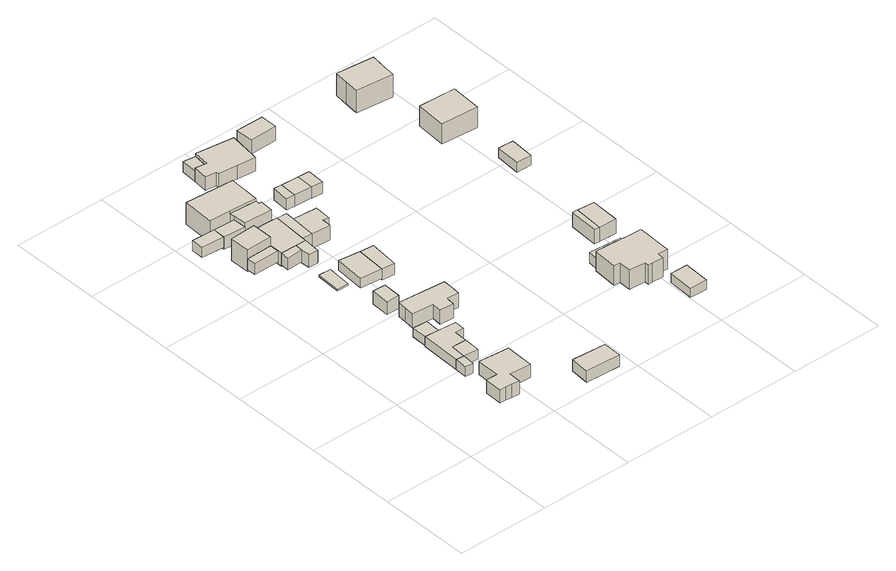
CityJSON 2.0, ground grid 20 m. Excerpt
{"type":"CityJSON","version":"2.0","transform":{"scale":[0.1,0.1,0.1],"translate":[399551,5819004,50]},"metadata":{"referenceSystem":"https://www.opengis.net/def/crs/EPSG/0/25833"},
"CityObjects":{
"building1":{"type":"Building","attributes":{"Gemeindeschluessel":"11000011","BezugspunktDach":"2200","function":"31001_2143","measuredHeight":2.27,"storeysAboveGround":1},"address":[{"country":"Germany","locality":"Berlin","thoroughfareNumber":"74 (1)","thoroughfareName":"Hohenschönhauser Weg"}],"geometry":[{"type":"Solid","lod":"1","boundaries":[[[[0,1,2,3]],[[4,5,6,7]],[[4,7,3,2]],[[5,4,2,1]],[[6,5,1,0]],[[7,6,0,3]]]]}]},
"building2":{"type":"Building","attributes":{"Gemeindeschluessel":"11000011","BezugspunktDach":"2200","function":"31001_1010","measuredHeight":2.97,"storeysAboveGround":1},"address":[{"country":"Germany","locality":"Berlin","thoroughfareNumber":"74","thoroughfareName":"Hohenschönhauser Weg"}],"geometry":[{"type":"Solid","lod":"1","boundaries":[[[[8,9,10,11,12,13,14,15,16,17]],[[18,19,20,21,22,23,24,25,26,27]],[[18,27,17,16]],[[19,18,16,15]],[[20,19,15,14]],[[21,20,14,13]],[[22,21,13,12]],[[23,22,12,11]],[[24,23,11,10]],[[25,24,10,9]],[[26,25,9,8]],[[27,26,8,17]]]]}]},
"building3":{"type":"Building","attributes":{"Gemeindeschluessel":"11000011","BezugspunktDach":"2200","function":"51009_1610","measuredHeight":2.23,"storeysAboveGround":0},"address":[{"country":"Germany","locality":"Berlin"}],"geometry":[{"type":"Solid","lod":"1","boundaries":[[[[28,29,30,1]],[[31,32,33,5]],[[31,5,1,30]],[[32,31,30,29]],[[33,32,29,28]],[[5,33,28,1]]]]}]},
"building4":{"type":"Building","attributes":{"Gemeindeschluessel":"11000011","BezugspunktDach":"2200","function":"31001_1313","measuredHeight":2.22,"storeysAboveGround":1},"address":[{"country":"Germany","locality":"Berlin","thoroughfareNumber":"76","thoroughfareName":"Hohenschönhauser Weg"}],"geometry":[{"type":"Solid","lod":"1","boundaries":[[[[1,30,29,34,35,36,37,38,2]],[[39,40,41,42,43,32,31,5,4]],[[39,4,2,38]],[[40,39,38,37]],[[41,40,37,36]],[[42,41,36,35]],[[43,42,35,34]],[[32,43,34,29]],[[31,32,29,30]],[[5,31,30,1]],[[4,5,1,2]]]]}]},
"building5":{"type":"Building","attributes":{"Gemeindeschluessel":"11000011","BezugspunktDach":"2200","function":"31001_2143","measuredHeight":2.04,"storeysAboveGround":1},"address":[{"country":"Germany","locality":"Berlin","thoroughfareNumber":"76 (1)","thoroughfareName":"Hohenschönhauser Weg"}],"geometry":[{"type":"Solid","lod":"1","boundaries":[[[[37,44,45,38]],[[46,47,48,49]],[[46,49,38,45]],[[47,46,45,44]],[[48,47,44,37]],[[49,48,37,38]]]]}]},
"building6":{"type":"Building","attributes":{"Gemeindeschluessel":"11000011","BezugspunktDach":"2200","function":"31001_2143","measuredHeight":2.29,"storeysAboveGround":1},"address":[{"country":"Germany","locality":"Berlin","thoroughfareNumber":"121 (1)","thoroughfareName":"Hohenschönhauser Weg"}],"geometry":[{"type":"Solid","lod":"1","boundaries":[[[[50,51,52,53]],[[54,55,56,57]],[[54,57,53,52]],[[55,54,52,51]],[[56,55,51,50]],[[57,56,50,53]]]]}]},
"building7":{"type":"Building","attributes":{"Gemeindeschluessel":"11000011","BezugspunktDach":"2200","function":"51009_1610","measuredHeight":3.18,"storeysAboveGround":0},"address":[{"country":"Germany","locality":"Berlin"}],"geometry":[{"type":"Solid","lod":"1","boundaries":[[[[58,59,60,61]],[[62,63,64,65]],[[62,65,61,60]],[[63,62,60,59]],[[64,63,59,58]],[[65,64,58,61]]]]}]},
"building8":{"type":"Building","attributes":{"Gemeindeschluessel":"11000011","BezugspunktDach":"2200","function":"31001_2143","measuredHeight":2.9,"storeysAboveGround":1},"address":[{"country":"Germany","locality":"Berlin","thoroughfareNumber":"78 (1)","thoroughfareName":"Hohenschönhauser Weg"}],"geometry":[{"type":"Solid","lod":"1","boundaries":[[[[66,67,68,69]],[[70,71,72,73]],[[70,73,69,68]],[[71,70,68,67]],[[72,71,67,66]],[[73,72,66,69]]]]}]},
"building9":{"type":"Building","attributes":{"Gemeindeschluessel":"11000011","BezugspunktDach":"2200","function":"31001_2143","measuredHeight":2.83,"storeysAboveGround":0},"address":[{"country":"Germany","locality":"Berlin","thoroughfareNumber":"132 (2)","thoroughfareName":"Hohenschönhauser Weg"}],"geometry":[{"type":"Solid","lod":"1","boundaries":[[[[74,75,51,50]],[[76,77,78,79]],[[76,79,50,51]],[[77,76,51,75]],[[78,77,75,74]],[[79,78,74,50]]]]}]},
"building10":{"type":"Building","attributes":{"Gemeindeschluessel":"11000011","BezugspunktDach":"2200","function":"51009_1610","measuredHeight":0.351,"storeysAboveGround":0},"address":[{"country":"Germany","locality":"Berlin"}],"geometry":[{"type":"Solid","lod":"1","boundaries":[[[[80,81,82,83]],[[84,85,86,87]],[[84,87,83,82]],[[85,84,82,81]],[[86,85,81,80]],[[87,86,80,83]]]]}]},
"building11":{"type":"Building","attributes":{"Gemeindeschluessel":"11000011","BezugspunktDach":"2200","function":"51009_1610","measuredHeight":2.7,"storeysAboveGround":0},"address":[{"country":"Germany","locality":"Berlin"}],"geometry":[{"type":"Solid","lod":"1","boundaries":[[[[88,89,90,91]],[[92,93,94,95]],[[92,95,91,90]],[[93,92,90,89]],[[94,93,89,88]],[[95,94,88,91]]]]}]},
"building12":{"type":"Building","attributes":{"Gemeindeschluessel":"11000011","function":"31001_1313"},"address":[{"country":"Germany","locality":"Berlin","thoroughfareNumber":"134","thoroughfareName":"Hohenschönhauser Weg"}],"children":["building12-1","building12-2"]},
"building12-1":{"type":"BuildingPart","attributes":{"BezugspunktDach":"2200","measuredHeight":6.18,"storeysAboveGround":1},"parents":["building12"],"geometry":[{"type":"MultiSurface","lod":"1","boundaries":[[[96,97,98,99]],[[100,101,102,103]],[[100,103,99,98]],[[104,105,100,98,97]],[[102,101,97,96]],[[103,102,96,99]],[[101,100,105,104]]]}]},
"building12-2":{"type":"BuildingPart","attributes":{"BezugspunktDach":"2200","measuredHeight":2.96,"storeysAboveGround":1},"parents":["building12"],"geometry":[{"type":"Solid","lod":"1","boundaries":[[[[90,89,106,107,108,109,110,105,104,111]],[[101,100,112,113,114,115,116,117,118,119]],[[101,119,111,104]],[[112,100,105,110]],[[113,112,110,109]],[[114,113,109,108]],[[115,114,108,107]],[[116,115,107,106]],[[117,116,106,89]],[[118,117,89,90]],[[119,118,90,111]],[[100,101,104,105]]]]}]},
"building13":{"type":"Building","attributes":{"Gemeindeschluessel":"11000011","BezugspunktDach":"2200","function":"31001_1010","measuredHeight":4.2,"storeysAboveGround":1},"address":[{"country":"Germany","locality":"Berlin","thoroughfareNumber":"78","thoroughfareName":"Hohenschönhauser Weg"}],"geometry":[{"type":"Solid","lod":"1","boundaries":[[[[120,121,122,123,124,125,126,127,128,129]],[[130,131,132,133,134,135,136,137,138,139]],[[130,139,129,128]],[[131,130,128,127]],[[132,131,127,126]],[[133,132,126,125]],[[134,133,125,124]],[[135,134,124,123]],[[136,135,123,122]],[[137,136,122,121]],[[138,137,121,120]],[[139,138,120,129]]]]}]},
"building14":{"type":"Building","attributes":{"Gemeindeschluessel":"11000011","BezugspunktDach":"2200","function":"31001_2143","measuredHeight":2.91,"storeysAboveGround":1},"address":[{"country":"Germany","locality":"Berlin","thoroughfareNumber":"134 (1)","thoroughfareName":"Hohenschönhauser Weg"}],"geometry":[{"type":"Solid","lod":"1","boundaries":[[[[140,141,106,89,88]],[[142,143,144,145,146]],[[142,146,88,89]],[[143,142,89,106]],[[144,143,106,141]],[[145,144,141,140]],[[146,145,140,88]]]]}]},
"building15":{"type":"Building","attributes":{"Gemeindeschluessel":"11000011","BezugspunktDach":"2200","function":"31001_2143","measuredHeight":2.67,"storeysAboveGround":1},"address":[{"country":"Germany","locality":"Berlin","thoroughfareNumber":"72 (1)","thoroughfareName":"Hohenschönhauser Weg"}],"geometry":[{"type":"Solid","lod":"1","boundaries":[[[[147,148,149,150]],[[151,152,153,154]],[[151,154,150,149]],[[152,151,149,148]],[[153,152,148,147]],[[154,153,147,150]]]]}]},
"building16":{"type":"Building","attributes":{"Gemeindeschluessel":"11000011","function":"31001_1010"},"address":[{"country":"Germany","locality":"Berlin","thoroughfareNumber":"132","thoroughfareName":"Hohenschönhauser Weg"}],"children":["building16-1","building16-2"]},
"building16-1":{"type":"BuildingPart","attributes":{"BezugspunktDach":"2200","measuredHeight":5.27,"storeysAboveGround":1},"parents":["building16"],"geometry":[{"type":"MultiSurface","lod":"1","boundaries":[[[155,156,157,158,159]],[[160,161,162,163,164]],[[160,164,159,158]],[[161,160,158,157]],[[162,161,157,156]],[[165,166,156,155]],[[164,163,155,159]],[[163,162,166,165]]]}]},
"building16-2":{"type":"BuildingPart","attributes":{"BezugspunktDach":"2200","measuredHeight":4.42,"storeysAboveGround":1},"parents":["building16"],"geometry":[{"type":"Solid","lod":"1","boundaries":[[[[167,168,169,170,166,165,171]],[[163,162,172,173,174,175,176]],[[163,176,171,165]],[[172,162,166,170]],[[173,172,170,169]],[[174,173,169,168]],[[175,174,168,167]],[[176,175,167,171]],[[162,163,165,166]]]]}]},
"building17":{"type":"Building","attributes":{"Gemeindeschluessel":"11000011","BezugspunktDach":"2200","function":"31001_1313","measuredHeight":2.26,"storeysAboveGround":1},"address":[{"country":"Germany","locality":"Berlin","thoroughfareNumber":"138","thoroughfareName":"Hohenschönhauser Weg"}],"geometry":[{"type":"Solid","lod":"1","boundaries":[[[[177,178,179,180]],[[181,182,183,184]],[[181,184,180,179]],[[182,181,179,178]],[[183,182,178,177]],[[184,183,177,180]]]]}]},
"building18":{"type":"Building","attributes":{"Gemeindeschluessel":"11000011","BezugspunktDach":"2200","function":"31001_2143","measuredHeight":3,"storeysAboveGround":1},"address":[{"country":"Germany","locality":"Berlin","thoroughfareNumber":"140 (1)","thoroughfareName":"Hohenschönhauser Weg"}],"geometry":[{"type":"Solid","lod":"1","boundaries":[[[[185,186,187,188,189]],[[190,191,192,193,194]],[[190,194,189,188]],[[191,190,188,187]],[[192,191,187,186]],[[193,192,186,185]],[[194,193,185,189]]]]}]},
"building19":{"type":"Building","attributes":{"Gemeindeschluessel":"11000011","BezugspunktDach":"2200","function":"51009_1610","measuredHeight":2.53,"storeysAboveGround":0},"address":[{"country":"Germany","locality":"Berlin"}],"geometry":[{"type":"Solid","lod":"1","boundaries":[[[[195,196,178,177]],[[197,198,199,200]],[[197,200,177,178]],[[198,197,178,196]],[[199,198,196,195]],[[200,199,195,177]]]]}]},
"building20":{"type":"Building","attributes":{"Gemeindeschluessel":"11000011","BezugspunktDach":"2200","function":"31001_1313","measuredHeight":3.33,"storeysAboveGround":1},"address":[{"country":"Germany","locality":"Berlin","thoroughfareNumber":"140","thoroughfareName":"Hohenschönhauser Weg"}],"geometry":[{"type":"Solid","lod":"1","boundaries":[[[[201,202,203,204,186,185]],[[205,206,207,208,209,210]],[[205,210,185,186]],[[206,205,186,204]],[[207,206,204,203]],[[208,207,203,202]],[[209,208,202,201]],[[210,209,201,185]]]]}]},
"building21":{"type":"Building","attributes":{"Gemeindeschluessel":"11000011","BezugspunktDach":"2200","function":"51009_1610","measuredHeight":2.4,"storeysAboveGround":0},"address":[{"country":"Germany","locality":"Berlin"}],"geometry":[{"type":"Solid","lod":"1","boundaries":[[[[211,212,213,214]],[[215,216,217,218]],[[215,218,214,213]],[[216,215,213,212]],[[217,216,212,211]],[[218,217,211,214]]]]}]},
"building22":{"type":"Building","attributes":{"Gemeindeschluessel":"11000011","BezugspunktDach":"2200","function":"31001_1010","measuredHeight":5.26,"storeysAboveGround":1},"address":[{"country":"Germany","locality":"Berlin","thoroughfareNumber":"130","thoroughfareName":"Hohenschönhauser Weg"}],"geometry":[{"type":"Solid","lod":"1","boundaries":[[[[219,220,221,222,223,224,225,226,227]],[[218,217,216,228,229,230,231,232,233]],[[218,233,227,226]],[[217,218,226,225]],[[216,217,225,224]],[[228,216,224,223]],[[229,228,223,222]],[[230,229,222,221]],[[231,230,221,220]],[[232,231,220,219]],[[233,232,219,227]]]]}]},
"building23":{"type":"Building","attributes":{"Gemeindeschluessel":"11000011","BezugspunktDach":"2200","function":"31001_2143","measuredHeight":2.59,"storeysAboveGround":1},"address":[{"country":"Germany","locality":"Berlin","thoroughfareNumber":"142 (1)","thoroughfareName":"Hohenschönhauser Weg"}],"geometry":[{"type":"Solid","lod":"1","boundaries":[[[[234,235,236,237]],[[238,239,240,241]],[[238,241,237,236]],[[239,238,236,235]],[[240,239,235,234]],[[241,240,234,237]]]]}]},
"building24":{"type":"Building","attributes":{"Gemeindeschluessel":"11000011","BezugspunktDach":"2200","function":"31001_1313","measuredHeight":2.63,"storeysAboveGround":1},"address":[{"country":"Germany","locality":"Berlin","thoroughfareNumber":"142","thoroughfareName":"Hohenschönhauser Weg"}],"geometry":[{"type":"Solid","lod":"1","boundaries":[[[[242,243,235,234]],[[239,244,245,240]],[[239,240,234,235]],[[244,239,235,243]],[[245,244,243,242]],[[240,245,242,234]]]]}]},
"building25":{"type":"Building","attributes":{"Gemeindeschluessel":"11000011","BezugspunktDach":"2200","function":"51009_1610","measuredHeight":2.69,"storeysAboveGround":0},"address":[{"country":"Germany","locality":"Berlin"}],"geometry":[{"type":"Solid","lod":"1","boundaries":[[[[246,247,243,242]],[[248,249,250,251]],[[248,251,242,243]],[[249,248,243,247]],[[250,249,247,246]],[[251,250,246,242]]]]}]},
"building26":{"type":"Building","attributes":{"Gemeindeschluessel":"11000011","BezugspunktDach":"2200","function":"31001_2143","measuredHeight":3.7,"storeysAboveGround":1},"address":[{"country":"Germany","locality":"Berlin","thoroughfareNumber":"144","thoroughfareName":"Hohenschönhauser Weg"}],"geometry":[{"type":"Solid","lod":"1","boundaries":[[[[252,253,254,255,256]],[[257,258,259,260,261]],[[257,261,256,255]],[[258,257,255,254]],[[259,258,254,253]],[[260,259,253,252]],[[261,260,252,256]]]]}]},
"building27":{"type":"Building","attributes":{"Gemeindeschluessel":"11000011","BezugspunktDach":"2200","function":"31001_1010","measuredHeight":5.9,"storeysAboveGround":1},"address":[{"country":"Germany","locality":"Berlin","thoroughfareNumber":"42","thoroughfareName":"Hohenschönhauser Weg"}],"geometry":[{"type":"Solid","lod":"1","boundaries":[[[[262,263,264,265,266,267,268,269,270,271,272,273,274,275,276]],[[277,278,279,280,281,282,283,284,285,286,287,288,289,290,291]],[[277,291,276,275]],[[278,277,275,274]],[[279,278,274,273]],[[280,279,273,272]],[[281,280,272,271]],[[282,281,271,270]],[[283,282,270,269]],[[284,283,269,268]],[[285,284,268,267]],[[286,285,267,266]],[[287,286,266,265]],[[288,287,265,264]],[[289,288,264,263]],[[290,289,263,262]],[[291,290,262,276]]]]}]},
"building28":{"type":"Building","attributes":{"Gemeindeschluessel":"11000011","BezugspunktDach":"2200","function":"31001_2143","measuredHeight":2.34,"storeysAboveGround":1},"address":[{"country":"Germany","locality":"Berlin","thoroughfareNumber":"42 (1)","thoroughfareName":"Hohenschönhauser Weg"}],"geometry":[{"type":"Solid","lod":"1","boundaries":[[[[292,293,294,295]],[[296,297,298,299]],[[296,299,295,294]],[[297,296,294,293]],[[298,297,293,292]],[[299,298,292,295]]]]}]},
"building29":{"type":"Building","attributes":{"Gemeindeschluessel":"11000011","BezugspunktDach":"2200","function":"31001_2143","measuredHeight":2.12,"storeysAboveGround":1},"address":[{"country":"Germany","locality":"Berlin","thoroughfareNumber":"42 (3)","thoroughfareName":"Hohenschönhauser Weg"}],"geometry":[{"type":"Solid","lod":"1","boundaries":[[[[300,301,302,303,304]],[[305,306,307,308,309]],[[305,309,304,303]],[[306,305,303,302]],[[307,306,302,301]],[[308,307,301,300]],[[309,308,300,304]]]]}]},
"building30":{"type":"Building","attributes":{"Gemeindeschluessel":"11000011","BezugspunktDach":"2200","function":"51009_1610","measuredHeight":3.22,"storeysAboveGround":0},"address":[{"country":"Germany","locality":"Berlin"}],"geometry":[{"type":"Solid","lod":"1","boundaries":[[[[310,311,312,313]],[[314,315,316,317]],[[314,317,313,312]],[[315,314,312,311]],[[316,315,311,310]],[[317,316,310,313]]]]}]},
"building31":{"type":"Building","attributes":{"Gemeindeschluessel":"11000011","BezugspunktDach":"2200","function":"31001_1313","measuredHeight":3.18,"storeysAboveGround":1},"address":[{"country":"Germany","locality":"Berlin","thoroughfareNumber":"40","thoroughfareName":"Hohenschönhauser Weg"}],"geometry":[{"type":"Solid","lod":"1","boundaries":[[[[318,319,311,310]],[[320,321,322,323]],[[320,323,310,311]],[[321,320,311,319]],[[322,321,319,318]],[[323,322,318,310]]]]}]},
"building32":{"type":"Building","attributes":{"Gemeindeschluessel":"11000011","BezugspunktDach":"2200","function":"31001_2143","measuredHeight":0.814,"storeysAboveGround":1},"address":[{"country":"Germany","locality":"Berlin","thoroughfareNumber":"42 (2)","thoroughfareName":"Hohenschönhauser Weg"}],"geometry":[{"type":"Solid","lod":"1","boundaries":[[[[324,325,326,327,328]],[[329,330,331,332,333]],[[329,333,328,327]],[[330,329,327,326]],[[331,330,326,325]],[[332,331,325,324]],[[333,332,324,328]]]]}]},
"building33":{"type":"Building","attributes":{"Gemeindeschluessel":"11000011","BezugspunktDach":"2200","function":"51009_1610","measuredHeight":2.18,"storeysAboveGround":0},"address":[{"country":"Germany","locality":"Berlin"}],"geometry":[{"type":"Solid","lod":"1","boundaries":[[[[334,335,336,337]],[[338,339,340,341]],[[338,341,337,336]],[[339,338,336,335]],[[340,339,335,334]],[[341,340,334,337]]]]}]},
"building34":{"type":"Building","attributes":{"Gemeindeschluessel":"11000011","BezugspunktDach":"2200","function":"31001_1010","measuredHeight":5.79,"storeysAboveGround":1},"address":[{"country":"Germany","locality":"Berlin","thoroughfareNumber":"154","thoroughfareName":"Hohenschönhauser Weg"}],"geometry":[{"type":"Solid","lod":"1","boundaries":[[[[342,343,344,345,346,347,348]],[[349,350,351,352,353,354,355]],[[349,355,348,347]],[[350,349,347,346]],[[351,350,346,345]],[[352,351,345,344]],[[353,352,344,343]],[[354,353,343,342]],[[355,354,342,348]]]]}]},
"building35":{"type":"Building","attributes":{"Gemeindeschluessel":"11000011","BezugspunktDach":"2200","function":"31001_1010","measuredHeight":5.06,"storeysAboveGround":2},"address":[{"country":"Germany","locality":"Berlin","thoroughfareNumber":"156","thoroughfareName":"Hohenschönhauser Weg"}],"geometry":[{"type":"Solid","lod":"1","boundaries":[[[[356,357,358,359]],[[360,361,362,363]],[[360,363,359,358]],[[361,360,358,357]],[[362,361,357,356]],[[363,362,356,359]]]]}]}
},
"vertices":[
[151,165,39],[153,191,39],[135,193,39],[134,166,39],[135,193,17],[153,191,17],[151,165,17],[134,166,17],
[145,68,45],[158,67,45],[174,65,45],[175,91,45],[221,88,45],[223,150,45],[158,156,45],[156,106,45],[132,107,45],[131,69,45],[132,107,15],[156,106,15],[158,156,15],[223,150,15],[221,88,15],[175,91,15],[174,65,15],[158,67,15],[145,68,15],[131,69,15],
[185,189,39],[186,224,39],[155,225,39],[155,225,17],[186,224,17],[185,189,17],
[187,253,39],[206,252,39],[207,275,39],[168,278,39],[138,280,39],[138,280,17],[168,278,17],[207,275,17],[206,252,17],[187,253,17],
[170,311,39],[139,313,39],[139,313,19],[170,311,19],[168,278,19],[138,280,19],
[54,730,46],[55,758,46],[5,760,46],[5,734,46],[5,760,23],[55,758,23],[54,730,23],[5,734,23],
[50,641,40],[105,641,40],[105,661,40],[49,660,40],[105,661,15],[105,641,15],[50,641,15],[49,660,15],
[177,395,45],[179,434,45],[151,436,45],[149,396,45],[151,436,16],[179,434,16],[177,395,16],[149,396,16],
[102,727,46],[101,756,46],[55,758,18],[101,756,18],[102,727,18],[54,730,18],
[153,505,20],[157,558,20],[131,559,20],[128,506,20],[131,559,16],[157,558,16],[153,505,16],[128,506,16],
[138,614,41],[139,631,41],[105,631,41],[104,612,41],[105,631,14],[139,631,14],[138,614,14],[104,612,14],
[49,660,60],[105,661,60],[105,706,60],[49,704,60],[105,706,11],[105,661,11],[49,660,11],[49,704,11],[105,661,41],[105,706,41],
[162,631,41],[162,639,41],[167,714,41],[157,714,41],[106,716,41],[105,641,41],[106,716,11],[157,714,11],[167,714,11],[162,639,11],[162,631,11],[139,631,11],[105,631,11],[105,641,11],
[208,337,43],[206,316,43],[236,314,43],[238,334,43],[264,331,43],[266,352,43],[267,373,43],[166,382,43],[164,362,43],[162,341,43],[164,362,11],[166,382,11],[267,373,11],[266,352,11],[264,331,11],[238,334,11],[236,314,11],[206,316,11],[208,337,11],[162,341,11],
[139,595,41],[159,594,41],[139,631,12],[162,631,12],[159,594,12],[139,595,12],[138,614,12],
[365,10,38],[366,50,38],[293,55,38],[290,14,38],[293,55,12],[366,50,12],[365,10,12],[290,14,12],
[101,766,60],[160,762,60],[164,830,60],[58,837,60],[55,769,60],[58,837,11],[164,830,11],[160,762,11],[101,766,11],[55,769,11],[101,766,55],[160,762,55],
[102,727,55],[163,724,55],[165,753,55],[159,753,55],[101,756,55],[159,753,11],[165,753,11],[163,724,11],[102,727,11],[101,756,11],
[216,485,33],[220,549,33],[174,555,33],[169,490,33],[174,555,11],[220,549,11],[216,485,11],[169,490,11],
[184,638,40],[188,693,40],[189,713,40],[167,714,40],[162,639,40],[167,714,10],[189,713,10],[188,693,10],[184,638,10],[162,639,10],
[244,482,33],[250,546,33],[220,549,8],[250,546,8],[244,482,8],[216,485,8],
[225,635,40],[225,655,40],[238,653,40],[240,689,40],[188,693,7],[240,689,7],[238,653,7],[225,655,7],[225,635,7],[184,638,7],
[161,897,54],[165,932,54],[139,936,54],[136,901,54],[139,936,30],[165,932,30],[161,897,30],[136,901,30],
[156,866,61],[158,860,61],[198,856,61],[238,852,61],[247,921,61],[165,932,61],[161,897,61],[136,901,61],[133,869,61],[247,921,30],[238,852,30],[198,856,30],[158,860,30],[156,866,30],[133,869,30],
[239,747,36],[241,785,36],[224,786,36],[221,749,36],[224,786,10],[241,785,10],[239,747,10],[221,749,10],
[278,745,36],[279,783,36],[279,783,10],[278,745,10],
[302,743,36],[304,781,36],[279,783,9],[304,781,9],[302,743,9],[278,745,9],
[325,896,61],[325,914,61],[325,932,61],[266,933,61],[266,895,61],[266,933,29],[325,932,29],[325,914,29],[325,896,29],[266,895,29],
[535,200,48],[534,174,48],[569,171,48],[569,162,48],[579,162,48],[603,160,48],[604,175,48],[625,173,48],[628,249,48],[600,250,48],[583,251,48],[554,253,48],[530,254,48],[525,254,48],[521,201,48],[525,254,4],[530,254,4],[554,253,4],[583,251,4],[600,250,4],[628,249,4],[625,173,4],[604,175,4],[603,160,4],[579,162,4],[569,162,4],[569,171,4],[534,174,4],[535,200,4],[521,201,4],
[600,250,27],[602,275,27],[532,280,27],[530,254,27],[532,280,3],[602,275,3],[600,250,3],[530,254,3],
[636,80,27],[638,127,27],[639,136,27],[601,137,27],[599,81,27],[601,137,6],[639,136,6],[638,127,6],[636,80,6],[599,81,6],
[588,316,34],[592,380,34],[581,381,34],[577,317,34],[581,381,1],[592,380,1],[588,316,1],[577,317,1],
[626,314,34],[629,377,34],[592,380,2],[629,377,2],[626,314,2],[588,316,2],
[656,255,12],[658,278,12],[645,279,12],[623,280,12],[621,257,12],[623,280,4],[645,279,4],[658,278,4],[656,255,4],[621,257,4],
[643,563,25],[646,616,25],[614,618,25],[610,564,25],[614,618,3],[646,616,3],[643,563,3],[610,564,3],
[575,860,71],[578,890,71],[582,921,71],[517,928,71],[501,930,71],[498,899,71],[495,868,71],[498,899,20],[501,930,20],[517,928,20],[582,921,20],[578,890,20],[575,860,20],[495,868,20],
[639,703,55],[643,771,55],[563,775,55],[559,709,55],[563,775,9],[643,771,9],[639,703,9],[559,709,9]
]}
